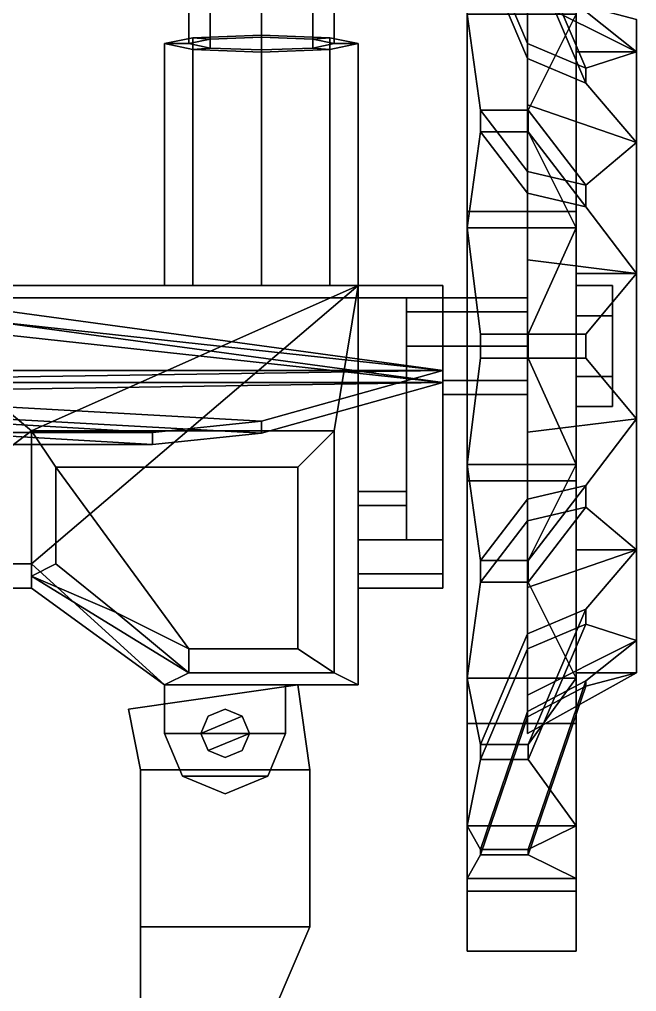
# Model space of a CAD drawing. Header units: millimetres. Extents: x -0.8 to 1, y -3.1 to 9.
# Drawn here: x 0.29 to 0.8, y -0.543 to 0.26 of the extents above; entities that cross this region are included whole.
import ezdxf

# ---------------------------------------------------------------- set-up
doc = ezdxf.new("R2010")
doc.units = ezdxf.units.MM
for name, color, linetype in [('trail2', 6, 'Continuous'), ('turret', 2, 'Continuous'), ('wheels', 2, 'Continuous')]:
    doc.layers.add(name, color=color, linetype=linetype)

msp = doc.modelspace()

# ---------------------------------------------------------------- linework, layer by layer
for points in [[(0.43, 0.30973, 0.4161), (0.44757, 0.31343, 0.37384), (0.44757, 0.2437, 0.36774), (0.43, 0.24, 0.41)], [(0.44757, 0.31343, 0.37384), (0.49, 0.31496, 0.35633), (0.49, 0.24523, 0.35023), (0.44757, 0.2437, 0.36774)], [(0.49, 0.31496, 0.35633), (0.53243, 0.31343, 0.37384), (0.53243, 0.2437, 0.36774), (0.49, 0.24523, 0.35023)], [(0.53243, 0.31343, 0.37384), (0.55, 0.30973, 0.4161), (0.55, 0.24, 0.41), (0.53243, 0.2437, 0.36774)], [(0.44757, 0.30604, 0.45837), (0.43, 0.30973, 0.4161), (0.43, 0.24, 0.41), (0.44757, 0.2363, 0.45226)], [(0.49, 0.3045, 0.47587), (0.44757, 0.30604, 0.45837), (0.44757, 0.2363, 0.45226), (0.49, 0.23477, 0.46977)], [(0.53243, 0.30604, 0.45837), (0.49, 0.3045, 0.47587), (0.49, 0.23477, 0.46977), (0.53243, 0.2363, 0.45226)], [(0.55, 0.30973, 0.4161), (0.53243, 0.30604, 0.45837), (0.53243, 0.2363, 0.45226), (0.55, 0.24, 0.41)], [(0.41, 0.24, 0.41), (0.43343, 0.24493, 0.35365), (0.43343, 0.04, 0.31343), (0.41, 0.04, 0.37)], [(0.43, 0.24, 0.41), (0.44757, 0.2437, 0.36774), (0.43343, 0.24493, 0.35365), (0.41, 0.24, 0.41)], [(0.43343, 0.24493, 0.35365), (0.49, 0.24697, 0.3303), (0.49, 0.04, 0.29), (0.43343, 0.04, 0.31343)], [(0.44757, 0.2437, 0.36774), (0.49, 0.24523, 0.35023), (0.49, 0.24697, 0.3303), (0.43343, 0.24493, 0.35365)], [(0.49, 0.24697, 0.3303), (0.54657, 0.24493, 0.35365), (0.54657, 0.04, 0.31343), (0.49, 0.04, 0.29)], [(0.49, 0.24523, 0.35023), (0.53243, 0.2437, 0.36774), (0.54657, 0.24493, 0.35365), (0.49, 0.24697, 0.3303)], [(0.53243, 0.2437, 0.36774), (0.55, 0.24, 0.41), (0.57, 0.24, 0.41), (0.54657, 0.24493, 0.35365)], [(0.54657, 0.24493, 0.35365), (0.57, 0.24, 0.41), (0.57, 0.04, 0.37), (0.54657, 0.04, 0.31343)], [(0.43343, 0.23507, 0.46635), (0.41, 0.24, 0.41), (0.41, 0.04, 0.37), (0.43343, 0.04, 0.42657)], [(0.44757, 0.2363, 0.45226), (0.43, 0.24, 0.41), (0.41, 0.24, 0.41), (0.43343, 0.23507, 0.46635)], [(0.49, 0.23477, 0.46977), (0.44757, 0.2363, 0.45226), (0.43343, 0.23507, 0.46635), (0.49, 0.23303, 0.4897)], [(0.49, 0.23303, 0.4897), (0.43343, 0.23507, 0.46635), (0.43343, 0.04, 0.42657), (0.49, 0.04, 0.45)], [(0.53243, 0.2363, 0.45226), (0.49, 0.23477, 0.46977), (0.49, 0.23303, 0.4897), (0.54657, 0.23507, 0.46635)], [(0.54657, 0.23507, 0.46635), (0.49, 0.23303, 0.4897), (0.49, 0.04, 0.45), (0.54657, 0.04, 0.42657)], [(0.55, 0.24, 0.41), (0.53243, 0.2363, 0.45226), (0.54657, 0.23507, 0.46635), (0.57, 0.24, 0.41)], [(0.57, 0.24, 0.41), (0.54657, 0.23507, 0.46635), (0.54657, 0.04, 0.42657), (0.57, 0.04, 0.37)], [(0.3, -0.19, 0.28), (-0.3, -0.19, 0.28), (-0.57, 0.04, 0.28), (0.57, 0.04, 0.28)], [(0.57, 0.04, 0.28), (-0.57, 0.04, 0.28), (-0.57, 0.04, 0.48), (0.57, 0.04, 0.48)], [(0.3, -0.08, 0.48), (0.57, 0.04, 0.48), (0.22124, 0.04, 0.48), (0.24, -0.03, 0.48)], [(0.64, 0.04, 0.55), (0.64, 0.04, 0.48), (0.28, 0.04, 0.48), (0.28, 0.04, 0.55)], [(0.28, 0.04, 0.55), (0.28, 0.03, 0.55), (0.64, 0.03, 0.55), (0.64, 0.04, 0.55)], [(0.57, -0.29, 0.28), (0.41, -0.29, 0.28), (0.3, -0.19, 0.28), (0.57, 0.04, 0.28)], [(0.57, 0.04, 0.48), (0.3, -0.08, 0.48), (0.55, -0.08, 0.48), (0.57, 0.04, 0.48)], [(0.55, -0.08, 0.48), (0.55, -0.28, 0.48), (0.57, -0.29, 0.48), (0.57, 0.04, 0.48)], [(0.57, 0.04, 0.48), (0.57, -0.29, 0.48), (0.57, -0.29, 0.28), (0.57, 0.04, 0.28)], [(0.64, 0.03, 0.55), (0.64, 0.03, 0.48), (0.64, 0.04, 0.48), (0.64, 0.04, 0.55)], [(0.28, 0.03, 0.55), (0.28, 0.03, 0.48), (0.64, 0.03, 0.48), (0.64, 0.03, 0.55)], [(0.61, 0.01828, 0.46172), (0.61, 0.03, 0.49), (0.71, 0.03, 0.49), (0.71, 0.01828, 0.46172)], [(0.61, 0.03, 0.49), (0.61, 0.01828, 0.51828), (0.71, 0.01828, 0.51828), (0.71, 0.03, 0.49)], [(0.61, 0.01828, 0.46172), (0.61, -0.01, 0.53), (0.61, 0.01828, 0.51828), (0.61, 0.03, 0.49)], [(0.61, -0.01, 0.45), (0.61, 0.01828, 0.46172), (0.71, 0.01828, 0.46172), (0.71, -0.01, 0.45)], [(0.61, 0.01828, 0.51828), (0.61, -0.01, 0.53), (0.71, -0.01, 0.53), (0.71, 0.01828, 0.51828)], [(0.61, -0.01, 0.45), (0.61, -0.14172, 0.45828), (0.61, -0.01, 0.53), (0.61, 0.01828, 0.46172)], [(0.61, -0.01, 0.53), (0.61, -0.17, 0.47), (0.64, -0.17, 0.47), (0.64, -0.01, 0.53)], [(0.61, -0.17, 0.39), (0.61, -0.01, 0.45), (0.64, -0.01, 0.45), (0.64, -0.17, 0.39)], [(0.61, -0.14172, 0.45828), (0.61, -0.14172, 0.45828), (0.61, -0.17, 0.47), (0.61, -0.01, 0.53)], [(0.61, -0.14172, 0.40172), (0.61, -0.14172, 0.40172), (0.61, -0.01, 0.45), (0.61, -0.17, 0.39)], [(0.61, -0.13, 0.43), (0.61, -0.13, 0.43), (0.61, -0.01, 0.45), (0.61, -0.14172, 0.40172)], [(0.61, -0.14172, 0.45828), (0.61, -0.14172, 0.45828), (0.61, -0.01, 0.45), (0.61, -0.13, 0.43)], [(0.64, -0.03828, 0.46172), (0.64, -0.01, 0.45), (0.71, -0.01, 0.45), (0.71, -0.03828, 0.46172)], [(0.64, -0.01, 0.53), (0.64, -0.03828, 0.51828), (0.71, -0.03828, 0.51828), (0.71, -0.01, 0.53)], [(0.64, -0.01, 0.53), (0.64, -0.17, 0.47), (0.64, -0.03828, 0.51828)], [(0.64, -0.17, 0.39), (0.64, -0.17, 0.39), (0.64, -0.01, 0.45), (0.64, -0.03828, 0.46172)], [(0.3, -0.08, 0.48), (0.3, -0.08, 0.48), (0.24, -0.03, 0.48), (0.20785, -0.15, 0.48)], [(0.64, -0.05, 0.49), (0.64, -0.03828, 0.46172), (0.71, -0.03828, 0.46172), (0.71, -0.05, 0.49)], [(0.64, -0.03828, 0.51828), (0.64, -0.05, 0.49), (0.71, -0.05, 0.49), (0.71, -0.03828, 0.51828)], [(0.64, -0.03828, 0.51828), (0.64, -0.17, 0.47), (0.64, -0.05, 0.49)], [(0.64, -0.17, 0.39), (0.64, -0.17, 0.39), (0.64, -0.03828, 0.46172), (0.64, -0.05, 0.49)], [(0.64, -0.19828, 0.45828), (0.64, -0.17, 0.39), (0.64, -0.05, 0.49), (0.64, -0.17, 0.47)], [(0.20785, -0.15, 0.48), (0.16785, -0.19, 0.48), (0.3, -0.19, 0.48), (0.3, -0.08, 0.48)], [(0.3, -0.08, 0.48), (0.32, -0.11, 0.5), (0.52, -0.11, 0.5), (0.55, -0.08, 0.48)], [(0.3, -0.08, 0.48), (0.3, -0.2, 0.48), (0.32, -0.19, 0.5), (0.32, -0.11, 0.5)], [(0.52, -0.11, 0.5), (0.52, -0.26, 0.5), (0.55, -0.28, 0.48), (0.55, -0.08, 0.48)], [(0.32, -0.11, 0.5), (0.43, -0.26, 0.5), (0.52, -0.26, 0.5), (0.52, -0.11, 0.5)], [(0.32, -0.19, 0.5), (0.37, -0.23, 0.5), (0.43, -0.26, 0.5), (0.32, -0.11, 0.5)], [(0.57, -0.14172, 0.40172), (0.57, -0.13, 0.43), (0.61, -0.13, 0.43), (0.61, -0.14172, 0.40172)], [(0.57, -0.13, 0.43), (0.57, -0.14172, 0.45828), (0.61, -0.14172, 0.45828), (0.61, -0.13, 0.43)], [(0.57, -0.17, 0.39), (0.57, -0.14172, 0.40172), (0.61, -0.14172, 0.40172), (0.61, -0.17, 0.39)], [(0.57, -0.14172, 0.45828), (0.57, -0.17, 0.47), (0.61, -0.17, 0.47), (0.61, -0.14172, 0.45828)], [(0.57, -0.19828, 0.40172), (0.57, -0.17, 0.39), (0.64, -0.17, 0.39), (0.64, -0.19828, 0.40172)], [(0.57, -0.17, 0.47), (0.57, -0.19828, 0.45828), (0.64, -0.19828, 0.45828), (0.64, -0.17, 0.47)], [(0.64, -0.21, 0.43), (0.64, -0.19828, 0.40172), (0.64, -0.17, 0.39), (0.64, -0.19828, 0.45828)], [(0.3, -0.21, 0.3), (0.15, -0.21, 0.3), (0.15, -0.19, 0.28), (0.3, -0.19, 0.28)], [(0.15, -0.19, 0.48), (0.15, -0.21, 0.46), (0.3, -0.21, 0.46), (0.3, -0.19, 0.48)], [(0.3, -0.21, 0.28), (0.3, -0.21, 0.3), (0.3, -0.19, 0.28), (0.3, -0.21, 0.28)], [(0.3, -0.21, 0.46), (0.3, -0.21, 0.48), (0.3, -0.19, 0.48), (0.3, -0.21, 0.46)], [(0.37, -0.23, 0.5), (0.32, -0.19, 0.5), (0.3, -0.2, 0.48)], [(0.43, -0.28, 0.48), (0.37, -0.23, 0.5), (0.3, -0.2, 0.48)], [(0.43, -0.28, 0.48), (0.3, -0.2, 0.48), (0.3, -0.21, 0.48), (0.41, -0.29, 0.48)], [(0.57, -0.21, 0.43), (0.57, -0.19828, 0.40172), (0.64, -0.19828, 0.40172), (0.64, -0.21, 0.43)], [(0.57, -0.19828, 0.45828), (0.57, -0.21, 0.43), (0.64, -0.21, 0.43), (0.64, -0.19828, 0.45828)], [(0.3, -0.21, 0.46), (0.15, -0.21, 0.46), (0.15, -0.21, 0.3), (0.3, -0.21, 0.3)], [(0.41, -0.29, 0.48), (0.3, -0.21, 0.48), (0.3, -0.21, 0.28), (0.41, -0.29, 0.28)], [(0.43, -0.26, 0.5), (0.37, -0.23, 0.5), (0.43, -0.28, 0.48)], [(0.52, -0.26, 0.5), (0.43, -0.26, 0.5), (0.43, -0.28, 0.48), (0.55, -0.28, 0.48)], [(0.55, -0.28, 0.48), (0.43, -0.28, 0.48), (0.41, -0.29, 0.48), (0.57, -0.29, 0.48)], [(0.41, -0.33, 0.43), (0.41, -0.29, 0.43), (0.41, -0.29, 0.34), (0.41, -0.33, 0.34)], [(0.57, -0.29, 0.48), (0.41, -0.29, 0.48), (0.41, -0.29, 0.43), (0.51, -0.29, 0.43)], [(0.51, -0.29, 0.34), (0.41, -0.29, 0.34), (0.41, -0.29, 0.28), (0.57, -0.29, 0.28)], [(0.41, -0.29, 0.43), (0.41, -0.33, 0.43), (0.51, -0.33, 0.43), (0.51, -0.29, 0.43)], [(0.57, -0.29, 0.48), (0.51, -0.29, 0.43), (0.51, -0.29, 0.34), (0.57, -0.29, 0.28)], [(0.51, -0.29, 0.43), (0.51, -0.33, 0.43), (0.51, -0.33, 0.34), (0.51, -0.29, 0.34)], [(0.41, -0.33, 0.34), (0.42464, -0.36536, 0.34), (0.42464, -0.36536, 0.43), (0.41, -0.33, 0.43)], [(0.41, -0.33, 0.43), (0.42464, -0.36536, 0.43), (0.49536, -0.36536, 0.43), (0.51, -0.33, 0.43)], [(0.49536, -0.36536, 0.34), (0.51, -0.33, 0.34), (0.51, -0.33, 0.43), (0.49536, -0.36536, 0.43)], [(0.42464, -0.36536, 0.34), (0.46, -0.38, 0.34), (0.46, -0.38, 0.43), (0.42464, -0.36536, 0.43)], [(0.42464, -0.36536, 0.43), (0.46, -0.38, 0.43), (0.46, -0.38, 0.43), (0.49536, -0.36536, 0.43)], [(0.46, -0.38, 0.34), (0.49536, -0.36536, 0.34), (0.49536, -0.36536, 0.43), (0.46, -0.38, 0.43)]]:
    msp.add_3dface(points)
at = {"layer": 'trail2'}
for points in [[(0.52, -0.29, 0.34), (0.38, -0.31, 0.34), (0.38, -0.31, 0.29), (0.52, -0.29, 0.29)], [(0.38, -0.31, 0.29), (0.39, -0.36, 0.29), (0.53, -0.36, 0.29), (0.52, -0.29, 0.29)], [(0.53, -0.36, 0.34), (0.39, -0.36, 0.34), (0.38, -0.31, 0.34), (0.52, -0.29, 0.34)], [(0.38, -0.31, 0.43), (0.39, -0.36, 0.43), (0.53, -0.36, 0.43), (0.52, -0.29, 0.43)], [(0.52, -0.29, 0.47), (0.38, -0.31, 0.47), (0.38, -0.31, 0.43), (0.52, -0.29, 0.43)], [(0.53, -0.36, 0.47), (0.39, -0.36, 0.47), (0.38, -0.31, 0.47), (0.52, -0.29, 0.47)], [(0.52, -0.29, 0.29), (0.53, -0.36, 0.29), (0.53, -0.36, 0.34), (0.52, -0.29, 0.34)], [(0.52, -0.29, 0.43), (0.53, -0.36, 0.43), (0.53, -0.36, 0.47), (0.52, -0.29, 0.47)], [(0.38, -0.31, 0.34), (0.39, -0.36, 0.34), (0.39, -0.36, 0.29), (0.38, -0.31, 0.29)], [(0.38, -0.31, 0.47), (0.39, -0.36, 0.47), (0.39, -0.36, 0.43), (0.38, -0.31, 0.43)], [(0.44586, -0.31586, 0.49), (0.46, -0.31, 0.49), (0.47414, -0.31586, 0.49), (0.44, -0.33, 0.49)], [(0.44586, -0.31586, 0.47), (0.46, -0.31, 0.47), (0.46, -0.31, 0.49), (0.44586, -0.31586, 0.49)], [(0.46, -0.31, 0.47), (0.47414, -0.31586, 0.47), (0.47414, -0.31586, 0.49), (0.46, -0.31, 0.49)], [(0.44, -0.33, 0.49), (0.47414, -0.31586, 0.49), (0.48, -0.33, 0.49), (0.44586, -0.34414, 0.49)], [(0.44, -0.33, 0.47), (0.44586, -0.31586, 0.47), (0.44586, -0.31586, 0.49), (0.44, -0.33, 0.49)], [(0.47414, -0.31586, 0.47), (0.48, -0.33, 0.47), (0.48, -0.33, 0.49), (0.47414, -0.31586, 0.49)], [(0.44586, -0.34414, 0.47), (0.44, -0.33, 0.47), (0.44, -0.33, 0.49), (0.44586, -0.34414, 0.49)], [(0.44586, -0.34414, 0.49), (0.48, -0.33, 0.49), (0.47414, -0.34414, 0.49), (0.46, -0.35, 0.49)], [(0.48, -0.33, 0.47), (0.47414, -0.34414, 0.47), (0.47414, -0.34414, 0.49), (0.48, -0.33, 0.49)], [(0.46, -0.35, 0.47), (0.44586, -0.34414, 0.47), (0.44586, -0.34414, 0.49), (0.46, -0.35, 0.49)], [(0.47414, -0.34414, 0.47), (0.46, -0.35, 0.47), (0.46, -0.35, 0.49), (0.47414, -0.34414, 0.49)], [(0.39, -0.36, 0.34), (0.39, -0.49, 0.34), (0.39, -0.49, 0.29), (0.39, -0.36, 0.29)], [(0.39, -0.36, 0.29), (0.39, -0.49, 0.29), (0.53, -0.49, 0.29), (0.53, -0.36, 0.29)], [(0.53, -0.49, 0.34), (0.39, -0.49, 0.34), (0.39, -0.36, 0.34), (0.53, -0.36, 0.34)], [(0.39, -0.36, 0.43), (0.39, -0.49, 0.43), (0.53, -0.49, 0.43), (0.53, -0.36, 0.43)], [(0.39, -0.36, 0.47), (0.39, -0.49, 0.47), (0.39, -0.49, 0.43), (0.39, -0.36, 0.43)], [(0.53, -0.49, 0.47), (0.39, -0.49, 0.47), (0.39, -0.36, 0.47), (0.53, -0.36, 0.47)], [(0.53, -0.36, 0.29), (0.53, -0.49, 0.29), (0.53, -0.49, 0.34), (0.53, -0.36, 0.34)], [(0.53, -0.36, 0.43), (0.53, -0.49, 0.43), (0.53, -0.49, 0.47), (0.53, -0.36, 0.47)], [(0.39, -0.49, 0.47), (0.39, -0.56, 0.45), (0.39, -0.56, 0.29), (0.39, -0.49, 0.29)], [(0.39, -0.49, 0.29), (0.39, -0.56, 0.29), (0.5, -0.56, 0.29), (0.53, -0.49, 0.29)], [(0.39, -0.49, 0.43), (0.39, -0.49, 0.34), (0.53, -0.49, 0.34), (0.53, -0.49, 0.43)], [(0.5, -0.56, 0.45), (0.39, -0.56, 0.45), (0.39, -0.49, 0.47), (0.53, -0.49, 0.47)], [(0.53, -0.49, 0.29), (0.5, -0.56, 0.29), (0.5, -0.56, 0.45), (0.53, -0.49, 0.47)]]:
    msp.add_3dface(points, dxfattribs=at)
at = {"layer": 'turret'}
for points in [[(0.05, 0.04, 0.58), (0.64, 0.04, 0.56), (-0.64, 0.04, 0.56), (-0.04, 0.04, 0.58)], [(0.11, 0.04, 0.64), (0.64, 0.04, 0.56), (0.64, 0.04, 0.56), (0.05, 0.04, 0.58)], [(0.13, 0.04, 0.71), (0.64, 0.04, 0.56), (0.64, 0.04, 0.56), (0.11, 0.04, 0.64)], [(0.12, 0.04, 0.76), (0.64, 0.04, 0.56), (0.64, 0.04, 0.56), (0.13, 0.04, 0.71)], [(0.64, 0.04, 0.95), (0.64, 0.04, 0.56), (0.64, 0.04, 0.56), (0.12, 0.04, 0.76)], [(0.64, 0.04, 0.95), (0.12, 0.04, 0.76), (0.12, 0.04, 0.76), (0.21, 0.04, 0.82)], [(0.64, 0.04, 0.95), (0.21, 0.04, 0.82), (0.21, 0.04, 0.82), (0.24536, 0.04, 0.83464)], [(0.64, -0.03, 1.1), (0.64, 0.04, 0.95), (0.26, 0.04, 0.95), (0.24536, 0.0235, 0.98536)], [(0.64, 0.04, 0.95), (0.24536, 0.04, 0.83464), (0.24536, 0.04, 0.83464), (0.26, 0.04, 0.87)], [(0.64, 0.04, 0.95), (0.26, 0.04, 0.87), (0.26, 0.04, 0.87), (0.26, 0.04, 0.95)], [(0.64, 0.03, 0.95), (0.64, 0.03, 0.56), (0.64, 0.04, 0.56), (0.64, 0.04, 0.95)], [(0.64, -0.04, 1.1), (0.64, 0.03, 0.95), (0.64, 0.04, 0.95), (0.64, -0.03, 1.1)], [(-0.04, 0.03, 0.58), (-0.64, 0.03, 0.56), (0.64, 0.03, 0.56), (0.05, 0.03, 0.58)], [(0.05, 0.03, 0.58), (0.64, 0.03, 0.56), (0.64, 0.03, 0.56), (0.11, 0.03, 0.64)], [(0.11, 0.03, 0.64), (0.64, 0.03, 0.56), (0.64, 0.03, 0.56), (0.13, 0.03, 0.71)], [(0.13, 0.03, 0.71), (0.64, 0.03, 0.56), (0.64, 0.03, 0.56), (0.12, 0.03, 0.76)], [(0.12, 0.03, 0.76), (0.64, 0.03, 0.56), (0.64, 0.03, 0.56), (0.64, 0.03, 0.95)], [(0.21, 0.03, 0.82), (0.12, 0.03, 0.76), (0.12, 0.03, 0.76), (0.64, 0.03, 0.95)], [(0.24536, 0.03, 0.83464), (0.21, 0.03, 0.82), (0.21, 0.03, 0.82), (0.64, 0.03, 0.95)], [(0.24536, 0.0135, 0.98536), (0.26, 0.03, 0.95), (0.64, 0.03, 0.95), (0.64, -0.04, 1.1)], [(0.26, 0.03, 0.87), (0.24536, 0.03, 0.83464), (0.24536, 0.03, 0.83464), (0.64, 0.03, 0.95)], [(0.26, 0.03, 0.95), (0.26, 0.03, 0.87), (0.26, 0.03, 0.87), (0.64, 0.03, 0.95)], [(0.64, -0.03, 1.1), (0.21, 0.01667, 1), (-0.64, -0.03, 1.1)], [(0.64, -0.03, 1.1), (0.24536, 0.0235, 0.98536), (0.21, 0.01667, 1)], [(0.21, 0.00667, 1), (0.21, 0.00667, 1), (0.24536, 0.0135, 0.98536), (0.64, -0.04, 1.1)], [(-0.64, -0.04, 1.1), (-0.64, -0.04, 1.1), (0.21, 0.00667, 1), (0.64, -0.04, 1.1)], [(0.03, -0.03933, 1.12), (0.64, -0.03, 1.1), (-0.64, -0.03, 1.1), (-0.03, -0.03933, 1.12)], [(0.49, -0.072, 1.19), (0.64, -0.03, 1.1), (0.03, -0.03933, 1.12), (0.07, -0.04867, 1.14)], [(0.49, -0.072, 1.19), (0.49, -0.082, 1.19), (0.64, -0.04, 1.1), (0.64, -0.03, 1.1)], [(-0.03, -0.04933, 1.12), (-0.64, -0.04, 1.1), (0.64, -0.04, 1.1), (0.03, -0.04933, 1.12)], [(0.07, -0.05867, 1.14), (0.03, -0.04933, 1.12), (0.64, -0.04, 1.1), (0.49, -0.082, 1.19)], [(0.4, -0.08133, 1.21), (0.49, -0.072, 1.19), (0.07, -0.04867, 1.14), (0.16, -0.06733, 1.18)], [(0.16, -0.07733, 1.18), (0.07, -0.05867, 1.14), (0.49, -0.082, 1.19), (0.4, -0.09133, 1.21)], [(0.27, -0.08133, 1.21), (0.4, -0.08133, 1.21), (0.16, -0.06733, 1.18), (0.27, -0.08133, 1.21)], [(0.4, -0.08133, 1.21), (0.4, -0.09133, 1.21), (0.49, -0.082, 1.19), (0.49, -0.072, 1.19)], [(0.27, -0.09133, 1.21), (0.16, -0.07733, 1.18), (0.4, -0.09133, 1.21), (0.27, -0.09133, 1.21)], [(0.27, -0.08133, 1.21), (0.27, -0.09133, 1.21), (0.4, -0.09133, 1.21), (0.4, -0.08133, 1.21)]]:
    msp.add_3dface(points, dxfattribs=at)
at = {"layer": 'wheels'}
for points in [[(0.671, 0.31915, 0.76528), (0.671, 0.33162, 0.74964), (0.71, 0.24015, 0.6767), (0.71, 0.22768, 0.69233)], [(0.75801, 0.21982, 0.66048), (0.71, 0.24015, 0.6767), (0.671, 0.33162, 0.74964), (0.71034, 0.33162, 0.74964)], [(0.671, 0.33162, 0.23036), (0.671, 0.31915, 0.21472), (0.71, 0.22768, 0.28767), (0.71, 0.24015, 0.3033)], [(0.71, 0.24015, 0.3033), (0.75801, 0.21982, 0.31952), (0.71034, 0.33162, 0.23036), (0.671, 0.33162, 0.23036)], [(0.75801, 0.20735, 0.67612), (0.75801, 0.21982, 0.66048), (0.71034, 0.33162, 0.74964), (0.71034, 0.31915, 0.76528)], [(0.75801, 0.21982, 0.31952), (0.75801, 0.20735, 0.30388), (0.71034, 0.31915, 0.21472), (0.71034, 0.33162, 0.23036)], [(0.71, 0.22768, 0.69233), (0.75801, 0.20735, 0.67612), (0.71034, 0.31915, 0.76528), (0.671, 0.31915, 0.76528)], [(0.75801, 0.20735, 0.30388), (0.71, 0.22768, 0.28767), (0.671, 0.31915, 0.21472), (0.71034, 0.31915, 0.21472)], [(0.71, 0.27831, 0.35116), (0.71, 0.18952, 0.74019), (0.71, 0.27831, 0.62884), (0.71, 0.31, 0.49)], [(0.66, 0.26434, 0.83401), (0.66, 0.08791, 0.91897), (0.66, 0.10126, 0.97746), (0.66, 0.30174, 0.88092)], [(0.66, 0.30174, 0.88092), (0.66, 0.10126, 0.97746), (0.75, 0.10126, 0.97746), (0.75, 0.30174, 0.88092)], [(0.66, 0.08791, 0.06103), (0.66, 0.26434, 0.14599), (0.66, 0.30174, 0.09908), (0.66, 0.10126, 0.00254)], [(0.66, 0.10126, 0.00254), (0.66, 0.30174, 0.09908), (0.75, 0.30174, 0.09908), (0.75, 0.10126, 0.00254)], [(0.75, 0.30174, 0.88092), (0.75, 0.10126, 0.97746), (0.75, 0.08791, 0.91897), (0.75, 0.26434, 0.83401)], [(0.75, 0.10126, 0.00254), (0.75, 0.30174, 0.09908), (0.75, 0.26434, 0.14599), (0.75, 0.08791, 0.06103)], [(0.8, 0.23326, 0.60715), (0.75801, 0.26658, 0.56338), (0.71, 0.29193, 0.56917), (0.71, 0.27831, 0.62884)], [(0.75801, 0.26658, 0.41662), (0.8, 0.23326, 0.37285), (0.71, 0.27831, 0.35116), (0.71, 0.29193, 0.41083)], [(0.71, 0.18952, 0.23981), (0.71, 0.06121, 0.80198), (0.71, 0.18952, 0.74019), (0.71, 0.27831, 0.35116)], [(0.75801, 0.21982, 0.66048), (0.8, 0.23326, 0.60715), (0.71, 0.27831, 0.62884), (0.71, 0.24015, 0.6767)], [(0.8, 0.23326, 0.37285), (0.75801, 0.21982, 0.31952), (0.71, 0.24015, 0.3033), (0.71, 0.27831, 0.35116)], [(0.8, 0.26, 0.49), (0.8, 0.23326, 0.37285), (0.75801, 0.26658, 0.41662), (0.75801, 0.27103, 0.43611)], [(0.8, 0.23326, 0.60715), (0.8, 0.26, 0.49), (0.75801, 0.27103, 0.54389), (0.75801, 0.26658, 0.56338)], [(0.671, 0.16711, 0.88083), (0.66, 0.08791, 0.91897), (0.66, 0.26434, 0.83401), (0.671, 0.18513, 0.87215)], [(0.671, 0.18513, 0.87215), (0.66, 0.26434, 0.83401), (0.75, 0.26434, 0.83401), (0.71034, 0.18513, 0.87215)], [(0.671, 0.18513, 0.10785), (0.66, 0.26434, 0.14599), (0.66, 0.08791, 0.06103), (0.671, 0.16711, 0.09917)], [(0.66, 0.26434, 0.14599), (0.671, 0.18513, 0.10785), (0.71034, 0.18513, 0.10785), (0.75, 0.26434, 0.14599)], [(0.71034, 0.16711, 0.88083), (0.71034, 0.18513, 0.87215), (0.75, 0.26434, 0.83401), (0.75, 0.08791, 0.91897)], [(0.71034, 0.18513, 0.10785), (0.71034, 0.16711, 0.09917), (0.75, 0.08791, 0.06103), (0.75, 0.26434, 0.14599)], [(0.8, 0.23326, 0.60715), (0.8, 0.23326, 0.37285), (0.8, 0.26, 0.49)], [(0.75, 0.23326, 0.60715), (0.75, 0.23326, 0.37285), (0.8, 0.23326, 0.37285), (0.8, 0.23326, 0.60715)], [(0.75, 0.23326, 0.37285), (0.75, 0.23326, 0.60715), (0.75, 0.04, 0.49), (0.75, 0.015, 0.4467)], [(0.75, 0.05008, 0.75323), (0.75, 0.23326, 0.60715), (0.8, 0.23326, 0.60715), (0.8, 0.05008, 0.75323)], [(0.75, 0.23326, 0.60715), (0.75, 0.05008, 0.75323), (0.75, 0.015, 0.5333), (0.75, 0.04, 0.49)], [(0.75, 0.23326, 0.37285), (0.75, 0.05008, 0.22677), (0.8, 0.05008, 0.22677), (0.8, 0.23326, 0.37285)], [(0.75, 0.05008, 0.22677), (0.75, 0.23326, 0.37285), (0.75, 0.015, 0.4467), (0.75, -0.035, 0.4467)], [(0.8, 0.15834, 0.70109), (0.8, 0.23326, 0.60715), (0.75801, 0.21982, 0.66048), (0.75801, 0.20735, 0.67612)], [(0.8, 0.23326, 0.37285), (0.8, 0.15834, 0.27891), (0.75801, 0.20735, 0.30388), (0.75801, 0.21982, 0.31952)], [(0.8, 0.05008, 0.75323), (0.8, 0.23326, 0.60715), (0.8, 0.15834, 0.70109)], [(0.8, 0.23326, 0.37285), (0.8, 0.05008, 0.22677), (0.8, 0.15834, 0.27891)], [(0.8, 0.15834, 0.70109), (0.75801, 0.20735, 0.67612), (0.71, 0.22768, 0.69233), (0.71, 0.18952, 0.74019)], [(0.75801, 0.20735, 0.30388), (0.8, 0.15834, 0.27891), (0.71, 0.18952, 0.23981), (0.71, 0.22768, 0.28767)], [(0.671, 0.16711, 0.88083), (0.671, 0.18513, 0.87215), (0.71, 0.13437, 0.76674), (0.71, 0.11635, 0.77542)], [(0.75801, 0.12309, 0.74332), (0.71, 0.13437, 0.76674), (0.671, 0.18513, 0.87215), (0.71034, 0.18513, 0.87215)], [(0.671, 0.18513, 0.10785), (0.671, 0.16711, 0.09917), (0.71, 0.11635, 0.20458), (0.71, 0.13437, 0.21326)], [(0.71, 0.13437, 0.21326), (0.75801, 0.12309, 0.23668), (0.71034, 0.18513, 0.10785), (0.671, 0.18513, 0.10785)], [(0.71, 0.06121, 0.17802), (0.71, -0.08121, 0.80198), (0.71, 0.06121, 0.80198), (0.71, 0.18952, 0.23981)], [(0.75801, 0.12309, 0.74332), (0.8, 0.15834, 0.70109), (0.71, 0.18952, 0.74019), (0.71, 0.13437, 0.76674)], [(0.8, 0.15834, 0.27891), (0.75801, 0.12309, 0.23668), (0.71, 0.13437, 0.21326), (0.71, 0.18952, 0.23981)], [(0.75801, 0.10507, 0.75199), (0.75801, 0.12309, 0.74332), (0.71034, 0.18513, 0.87215), (0.71034, 0.16711, 0.88083)], [(0.75801, 0.12309, 0.23668), (0.75801, 0.10507, 0.22801), (0.71034, 0.16711, 0.09917), (0.71034, 0.18513, 0.10785)], [(0.66, 0.08791, 0.91897), (0.671, 0.16711, 0.88083), (0.71034, 0.16711, 0.88083), (0.75, 0.08791, 0.91897)], [(0.671, 0.16711, 0.09917), (0.66, 0.08791, 0.06103), (0.75, 0.08791, 0.06103), (0.71034, 0.16711, 0.09917)], [(0.71, 0.11635, 0.77542), (0.75801, 0.10507, 0.75199), (0.71034, 0.16711, 0.88083), (0.671, 0.16711, 0.88083)], [(0.75801, 0.10507, 0.22801), (0.71, 0.11635, 0.20458), (0.671, 0.16711, 0.09917), (0.71034, 0.16711, 0.09917)], [(0.8, 0.05008, 0.75323), (0.8, 0.15834, 0.70109), (0.75801, 0.12309, 0.74332), (0.75801, 0.10507, 0.75199)], [(0.8, 0.15834, 0.27891), (0.8, 0.05008, 0.22677), (0.75801, 0.10507, 0.22801), (0.75801, 0.12309, 0.23668)], [(0.8, 0.05008, 0.75323), (0.75801, 0.10507, 0.75199), (0.71, 0.11635, 0.77542), (0.71, 0.06121, 0.80198)], [(0.75801, 0.10507, 0.22801), (0.8, 0.05008, 0.22677), (0.71, 0.06121, 0.17802), (0.71, 0.11635, 0.20458)], [(0.66, 0.08791, 0.91897), (0.66, -0.10791, 0.91897), (0.66, -0.12126, 0.97746), (0.66, 0.10126, 0.97746)], [(0.66, 0.10126, 0.97746), (0.66, -0.12126, 0.97746), (0.75, -0.12126, 0.97746), (0.75, 0.10126, 0.97746)], [(0.66, -0.12126, 0.00254), (0.66, 0.10126, 0.00254), (0.75, 0.10126, 0.00254), (0.75, -0.12126, 0.00254)], [(0.66, -0.10791, 0.06103), (0.66, 0.08791, 0.06103), (0.66, 0.10126, 0.00254), (0.66, -0.12126, 0.00254)], [(0.75, 0.10126, 0.97746), (0.75, -0.12126, 0.97746), (0.75, -0.10791, 0.91897), (0.75, 0.08791, 0.91897)], [(0.75, -0.12126, 0.00254), (0.75, 0.10126, 0.00254), (0.75, 0.08791, 0.06103), (0.75, -0.10791, 0.06103)], [(0.671, -0.02, 0.91897), (0.66, -0.10791, 0.91897), (0.66, 0.08791, 0.91897), (0.671, 0, 0.91897)], [(0.671, 0, 0.91897), (0.66, 0.08791, 0.91897), (0.75, 0.08791, 0.91897), (0.71034, 0, 0.91897)], [(0.671, 0, 0.06103), (0.66, 0.08791, 0.06103), (0.66, -0.10791, 0.06103), (0.671, -0.02, 0.06103)], [(0.66, 0.08791, 0.06103), (0.671, 0, 0.06103), (0.71034, 0, 0.06103), (0.75, 0.08791, 0.06103)], [(0.71034, -0.02, 0.91897), (0.71034, 0, 0.91897), (0.75, 0.08791, 0.91897), (0.75, -0.10791, 0.91897)], [(0.71034, 0, 0.06103), (0.71034, -0.02, 0.06103), (0.75, -0.10791, 0.06103), (0.75, 0.08791, 0.06103)], [(0.71, -0.08121, 0.17802), (0.71, -0.20952, 0.74019), (0.71, -0.08121, 0.80198), (0.71, 0.06121, 0.17802)], [(0.75801, 0, 0.77597), (0.8, 0.05008, 0.75323), (0.71, 0.06121, 0.80198), (0.71, 0, 0.80198)], [(0.8, 0.05008, 0.22677), (0.75801, 0, 0.20403), (0.71, 0, 0.17802), (0.71, 0.06121, 0.17802)], [(0.75, 0.05008, 0.75323), (0.75, -0.17834, 0.70109), (0.75, -0.035, 0.5333), (0.75, 0.015, 0.5333)], [(0.75, -0.17834, 0.70109), (0.75, 0.05008, 0.75323), (0.8, 0.05008, 0.75323), (0.8, -0.17834, 0.70109)], [(0.75, 0.05008, 0.22677), (0.75, -0.17834, 0.27891), (0.8, -0.17834, 0.27891), (0.8, 0.05008, 0.22677)], [(0.75, -0.17834, 0.27891), (0.75, 0.05008, 0.22677), (0.75, -0.035, 0.4467)], [(0.8, -0.07008, 0.75323), (0.8, 0.05008, 0.75323), (0.75801, 0, 0.77597), (0.75801, -0.02, 0.77597)], [(0.8, 0.05008, 0.22677), (0.8, -0.07008, 0.22677), (0.75801, -0.02, 0.20403), (0.75801, 0, 0.20403)], [(0.8, -0.17834, 0.70109), (0.8, 0.05008, 0.75323), (0.8, -0.07008, 0.75323)], [(0.8, 0.05008, 0.22677), (0.8, -0.17834, 0.27891), (0.8, -0.07008, 0.22677)], [(0.75, 0.015, 0.4467), (0.75, 0.04, 0.49), (0.78, 0.04, 0.49), (0.78, 0.015, 0.4467)], [(0.75, 0.04, 0.49), (0.75, 0.015, 0.5333), (0.78, 0.015, 0.5333), (0.78, 0.04, 0.49)], [(0.78, -0.035, 0.4467), (0.78, 0.015, 0.4467), (0.78, 0.04, 0.49), (0.78, -0.06, 0.49)], [(0.78, -0.06, 0.49), (0.78, 0.04, 0.49), (0.78, 0.015, 0.5333), (0.78, -0.035, 0.5333)], [(0.75, 0.015, 0.5333), (0.75, -0.035, 0.5333), (0.78, -0.035, 0.5333), (0.78, 0.015, 0.5333)], [(0.75, -0.035, 0.4467), (0.75, 0.015, 0.4467), (0.78, 0.015, 0.4467), (0.78, -0.035, 0.4467)], [(0.671, -0.02, 0.91897), (0.671, 0, 0.91897), (0.71, 0, 0.80198), (0.71, -0.02, 0.80198)], [(0.75801, 0, 0.77597), (0.71, 0, 0.80198), (0.671, 0, 0.91897), (0.71034, 0, 0.91897)], [(0.71, 0, 0.17802), (0.75801, 0, 0.20403), (0.71034, 0, 0.06103), (0.671, 0, 0.06103)], [(0.671, 0, 0.06103), (0.671, -0.02, 0.06103), (0.71, -0.02, 0.17802), (0.71, 0, 0.17802)], [(0.75801, -0.02, 0.77597), (0.75801, 0, 0.77597), (0.71034, 0, 0.91897), (0.71034, -0.02, 0.91897)], [(0.75801, 0, 0.20403), (0.75801, -0.02, 0.20403), (0.71034, -0.02, 0.06103), (0.71034, 0, 0.06103)], [(0.66, -0.10791, 0.91897), (0.671, -0.02, 0.91897), (0.71034, -0.02, 0.91897), (0.75, -0.10791, 0.91897)], [(0.671, -0.02, 0.06103), (0.66, -0.10791, 0.06103), (0.75, -0.10791, 0.06103), (0.71034, -0.02, 0.06103)], [(0.71, -0.02, 0.80198), (0.75801, -0.02, 0.77597), (0.71034, -0.02, 0.91897), (0.671, -0.02, 0.91897)], [(0.75801, -0.02, 0.20403), (0.71, -0.02, 0.17802), (0.671, -0.02, 0.06103), (0.71034, -0.02, 0.06103)], [(0.8, -0.07008, 0.75323), (0.75801, -0.02, 0.77597), (0.71, -0.02, 0.80198), (0.71, -0.08121, 0.80198)], [(0.75801, -0.02, 0.20403), (0.8, -0.07008, 0.22677), (0.71, -0.08121, 0.17802), (0.71, -0.02, 0.17802)], [(0.75, -0.06, 0.49), (0.75, -0.035, 0.4467), (0.78, -0.035, 0.4467), (0.78, -0.06, 0.49)], [(0.75, -0.28, 0.49), (0.75, -0.17834, 0.27891), (0.75, -0.035, 0.4467), (0.75, -0.06, 0.49)], [(0.75, -0.17834, 0.70109), (0.75, -0.28, 0.49), (0.75, -0.06, 0.49), (0.75, -0.035, 0.5333)], [(0.75, -0.035, 0.5333), (0.75, -0.06, 0.49), (0.78, -0.06, 0.49), (0.78, -0.035, 0.5333)], [(0.75801, -0.12507, 0.75199), (0.8, -0.07008, 0.75323), (0.71, -0.08121, 0.80198), (0.71, -0.13635, 0.77542)], [(0.8, -0.07008, 0.22677), (0.75801, -0.12507, 0.22801), (0.71, -0.13635, 0.20458), (0.71, -0.08121, 0.17802)], [(0.8, -0.17834, 0.70109), (0.8, -0.07008, 0.75323), (0.75801, -0.12507, 0.75199), (0.75801, -0.14309, 0.74332)], [(0.8, -0.07008, 0.22677), (0.8, -0.17834, 0.27891), (0.75801, -0.14309, 0.23668), (0.75801, -0.12507, 0.22801)], [(0.71, -0.20952, 0.23981), (0.71, -0.29831, 0.62884), (0.71, -0.20952, 0.74019), (0.71, -0.08121, 0.17802)], [(0.66, -0.10791, 0.91897), (0.66, -0.28434, 0.83401), (0.66, -0.32174, 0.88092), (0.66, -0.12126, 0.97746)], [(0.671, -0.20513, 0.87215), (0.66, -0.28434, 0.83401), (0.66, -0.10791, 0.91897), (0.671, -0.18711, 0.88083)], [(0.671, -0.18711, 0.88083), (0.66, -0.10791, 0.91897), (0.75, -0.10791, 0.91897), (0.71034, -0.18711, 0.88083)], [(0.66, -0.28434, 0.14599), (0.66, -0.10791, 0.06103), (0.66, -0.12126, 0.00254), (0.66, -0.32174, 0.09908)], [(0.66, -0.10791, 0.06103), (0.671, -0.18711, 0.09917), (0.71034, -0.18711, 0.09917), (0.75, -0.10791, 0.06103)], [(0.671, -0.18711, 0.09917), (0.66, -0.10791, 0.06103), (0.66, -0.28434, 0.14599), (0.671, -0.20513, 0.10785)], [(0.71034, -0.20513, 0.87215), (0.71034, -0.18711, 0.88083), (0.75, -0.10791, 0.91897), (0.75, -0.28434, 0.83401)], [(0.71034, -0.18711, 0.09917), (0.71034, -0.20513, 0.10785), (0.75, -0.28434, 0.14599), (0.75, -0.10791, 0.06103)], [(0.75, -0.12126, 0.97746), (0.75, -0.32174, 0.88092), (0.75, -0.28434, 0.83401), (0.75, -0.10791, 0.91897)], [(0.75, -0.32174, 0.09908), (0.75, -0.12126, 0.00254), (0.75, -0.10791, 0.06103), (0.75, -0.28434, 0.14599)], [(0.66, -0.12126, 0.97746), (0.66, -0.32174, 0.88092), (0.75, -0.32174, 0.88092), (0.75, -0.12126, 0.97746)], [(0.66, -0.32174, 0.09908), (0.66, -0.12126, 0.00254), (0.75, -0.12126, 0.00254), (0.75, -0.32174, 0.09908)], [(0.75801, -0.12507, 0.75199), (0.71, -0.13635, 0.77542), (0.671, -0.18711, 0.88083), (0.71034, -0.18711, 0.88083)], [(0.71, -0.13635, 0.20458), (0.75801, -0.12507, 0.22801), (0.71034, -0.18711, 0.09917), (0.671, -0.18711, 0.09917)], [(0.75801, -0.14309, 0.74332), (0.75801, -0.12507, 0.75199), (0.71034, -0.18711, 0.88083), (0.71034, -0.20513, 0.87215)], [(0.75801, -0.12507, 0.22801), (0.75801, -0.14309, 0.23668), (0.71034, -0.20513, 0.10785), (0.71034, -0.18711, 0.09917)], [(0.671, -0.20513, 0.87215), (0.671, -0.18711, 0.88083), (0.71, -0.13635, 0.77542), (0.71, -0.15437, 0.76674)], [(0.671, -0.18711, 0.09917), (0.671, -0.20513, 0.10785), (0.71, -0.15437, 0.21326), (0.71, -0.13635, 0.20458)], [(0.71, -0.15437, 0.76674), (0.75801, -0.14309, 0.74332), (0.71034, -0.20513, 0.87215), (0.671, -0.20513, 0.87215)], [(0.75801, -0.14309, 0.23668), (0.71, -0.15437, 0.21326), (0.671, -0.20513, 0.10785), (0.71034, -0.20513, 0.10785)], [(0.8, -0.17834, 0.70109), (0.75801, -0.14309, 0.74332), (0.71, -0.15437, 0.76674), (0.71, -0.20952, 0.74019)], [(0.75801, -0.14309, 0.23668), (0.8, -0.17834, 0.27891), (0.71, -0.20952, 0.23981), (0.71, -0.15437, 0.21326)], [(0.75801, -0.22735, 0.67612), (0.8, -0.17834, 0.70109), (0.71, -0.20952, 0.74019), (0.71, -0.24768, 0.69233)], [(0.8, -0.17834, 0.27891), (0.75801, -0.22735, 0.30388), (0.71, -0.24768, 0.28767), (0.71, -0.20952, 0.23981)], [(0.75, -0.17834, 0.27891), (0.75, -0.28, 0.49), (0.8, -0.28, 0.49), (0.8, -0.17834, 0.27891)], [(0.75, -0.28, 0.49), (0.75, -0.17834, 0.70109), (0.8, -0.17834, 0.70109), (0.8, -0.28, 0.49)], [(0.8, -0.25326, 0.60715), (0.8, -0.17834, 0.70109), (0.75801, -0.22735, 0.67612), (0.75801, -0.23982, 0.66048)], [(0.8, -0.17834, 0.27891), (0.8, -0.25326, 0.37285), (0.75801, -0.23982, 0.31952), (0.75801, -0.22735, 0.30388)], [(0.8, -0.17834, 0.27891), (0.8, -0.28, 0.49), (0.8, -0.25326, 0.37285)], [(0.8, -0.28, 0.49), (0.8, -0.17834, 0.70109), (0.8, -0.25326, 0.60715)], [(0.66, -0.28434, 0.83401), (0.671, -0.20513, 0.87215), (0.71034, -0.20513, 0.87215), (0.75, -0.28434, 0.83401)], [(0.671, -0.20513, 0.10785), (0.66, -0.28434, 0.14599), (0.75, -0.28434, 0.14599), (0.71034, -0.20513, 0.10785)], [(0.71, -0.29831, 0.35116), (0.71, -0.33, 0.49), (0.71, -0.29831, 0.62884), (0.71, -0.20952, 0.23981)], [(0.75801, -0.22735, 0.67612), (0.71, -0.24768, 0.69233), (0.671, -0.33915, 0.76528), (0.71034, -0.33915, 0.76528)], [(0.71, -0.24768, 0.28767), (0.75801, -0.22735, 0.30388), (0.71034, -0.33915, 0.21472), (0.671, -0.33915, 0.21472)], [(0.75801, -0.23982, 0.66048), (0.75801, -0.22735, 0.67612), (0.71034, -0.33915, 0.76528), (0.71034, -0.35162, 0.74964)], [(0.75801, -0.22735, 0.30388), (0.75801, -0.23982, 0.31952), (0.71034, -0.35162, 0.23036), (0.71034, -0.33915, 0.21472)], [(0.71, -0.26015, 0.6767), (0.75801, -0.23982, 0.66048), (0.71034, -0.35162, 0.74964), (0.671, -0.35162, 0.74964)], [(0.75801, -0.23982, 0.31952), (0.71, -0.26015, 0.3033), (0.671, -0.35162, 0.23036), (0.71034, -0.35162, 0.23036)], [(0.8, -0.25326, 0.60715), (0.75801, -0.23982, 0.66048), (0.71, -0.26015, 0.6767), (0.71, -0.29831, 0.62884)], [(0.75801, -0.23982, 0.31952), (0.8, -0.25326, 0.37285), (0.71, -0.29831, 0.35116), (0.71, -0.26015, 0.3033)], [(0.671, -0.35162, 0.74964), (0.671, -0.33915, 0.76528), (0.71, -0.24768, 0.69233), (0.71, -0.26015, 0.6767)], [(0.671, -0.33915, 0.21472), (0.671, -0.35162, 0.23036), (0.71, -0.26015, 0.3033), (0.71, -0.24768, 0.28767)], [(0.75801, -0.28658, 0.56338), (0.8, -0.25326, 0.60715), (0.71, -0.29831, 0.62884), (0.71, -0.31193, 0.56917)], [(0.8, -0.25326, 0.37285), (0.75801, -0.28658, 0.41662), (0.71, -0.31193, 0.41083), (0.71, -0.29831, 0.35116)], [(0.8, -0.25326, 0.37285), (0.8, -0.28, 0.49), (0.75801, -0.29103, 0.43611), (0.75801, -0.28658, 0.41662)], [(0.8, -0.28, 0.49), (0.8, -0.25326, 0.60715), (0.75801, -0.28658, 0.56338), (0.75801, -0.29103, 0.54389)], [(0.75801, -0.29103, 0.43611), (0.8, -0.28, 0.49), (0.71, -0.33, 0.49), (0.71, -0.31638, 0.43033)], [(0.8, -0.28, 0.49), (0.75801, -0.29103, 0.54389), (0.71, -0.31638, 0.54967), (0.71, -0.33, 0.49)], [(0.66, -0.28434, 0.83401), (0.66, -0.40643, 0.68091), (0.66, -0.46048, 0.70694), (0.66, -0.32174, 0.88092)], [(0.671, -0.35162, 0.74964), (0.66, -0.40643, 0.68091), (0.66, -0.28434, 0.83401), (0.671, -0.33915, 0.76528)], [(0.671, -0.33915, 0.76528), (0.66, -0.28434, 0.83401), (0.75, -0.28434, 0.83401), (0.71034, -0.33915, 0.76528)], [(0.66, -0.40643, 0.29909), (0.66, -0.28434, 0.14599), (0.66, -0.32174, 0.09908), (0.66, -0.46048, 0.27306)], [(0.671, -0.33915, 0.21472), (0.66, -0.28434, 0.14599), (0.66, -0.40643, 0.29909), (0.671, -0.35162, 0.23036)], [(0.66, -0.28434, 0.14599), (0.671, -0.33915, 0.21472), (0.71034, -0.33915, 0.21472), (0.75, -0.28434, 0.14599)], [(0.75801, -0.28658, 0.56338), (0.71, -0.31193, 0.56917), (0.671, -0.42599, 0.5952), (0.71034, -0.42599, 0.5952)], [(0.71, -0.31193, 0.41083), (0.75801, -0.28658, 0.41662), (0.71034, -0.42599, 0.3848), (0.671, -0.42599, 0.3848)], [(0.71034, -0.35162, 0.74964), (0.71034, -0.33915, 0.76528), (0.75, -0.28434, 0.83401), (0.75, -0.40643, 0.68091)], [(0.71034, -0.33915, 0.21472), (0.71034, -0.35162, 0.23036), (0.75, -0.40643, 0.29909), (0.75, -0.28434, 0.14599)], [(0.75801, -0.29103, 0.54389), (0.75801, -0.28658, 0.56338), (0.71034, -0.42599, 0.5952), (0.71034, -0.43044, 0.57571)], [(0.75801, -0.28658, 0.41662), (0.75801, -0.29103, 0.43611), (0.71034, -0.43044, 0.40429), (0.71034, -0.42599, 0.3848)], [(0.75, -0.32174, 0.88092), (0.75, -0.46048, 0.70694), (0.75, -0.40643, 0.68091), (0.75, -0.28434, 0.83401)], [(0.75, -0.46048, 0.27306), (0.75, -0.32174, 0.09908), (0.75, -0.28434, 0.14599), (0.75, -0.40643, 0.29909)], [(0.71, -0.31638, 0.54967), (0.75801, -0.29103, 0.54389), (0.71034, -0.43044, 0.57571), (0.671, -0.43044, 0.57571)], [(0.75801, -0.29103, 0.43611), (0.71, -0.31638, 0.43033), (0.671, -0.43044, 0.40429), (0.71034, -0.43044, 0.40429)], [(0.671, -0.43044, 0.57571), (0.671, -0.42599, 0.5952), (0.71, -0.31193, 0.56917), (0.71, -0.31638, 0.54967)], [(0.671, -0.42599, 0.3848), (0.671, -0.43044, 0.40429), (0.71, -0.31638, 0.43033), (0.71, -0.31193, 0.41083)], [(0.66, -0.32174, 0.88092), (0.66, -0.46048, 0.70694), (0.75, -0.46048, 0.70694), (0.75, -0.32174, 0.88092)], [(0.66, -0.46048, 0.27306), (0.66, -0.32174, 0.09908), (0.75, -0.32174, 0.09908), (0.75, -0.46048, 0.27306)], [(0.66, -0.40643, 0.68091), (0.671, -0.35162, 0.74964), (0.71034, -0.35162, 0.74964), (0.75, -0.40643, 0.68091)], [(0.671, -0.35162, 0.23036), (0.66, -0.40643, 0.29909), (0.75, -0.40643, 0.29909), (0.71034, -0.35162, 0.23036)], [(0.66, -0.45, 0.49), (0.66, -0.40643, 0.29909), (0.66, -0.46048, 0.27306), (0.66, -0.51, 0.49)], [(0.671, -0.42599, 0.3848), (0.66, -0.40643, 0.29909), (0.66, -0.45, 0.49), (0.671, -0.43044, 0.40429)], [(0.66, -0.40643, 0.68091), (0.66, -0.45, 0.49), (0.66, -0.51, 0.49), (0.66, -0.46048, 0.70694)], [(0.671, -0.43044, 0.57571), (0.66, -0.45, 0.49), (0.66, -0.40643, 0.68091), (0.671, -0.42599, 0.5952)], [(0.671, -0.42599, 0.5952), (0.66, -0.40643, 0.68091), (0.75, -0.40643, 0.68091), (0.71034, -0.42599, 0.5952)], [(0.66, -0.40643, 0.29909), (0.671, -0.42599, 0.3848), (0.71034, -0.42599, 0.3848), (0.75, -0.40643, 0.29909)], [(0.71034, -0.42599, 0.3848), (0.71034, -0.43044, 0.40429), (0.75, -0.45, 0.49), (0.75, -0.40643, 0.29909)], [(0.71034, -0.43044, 0.57571), (0.71034, -0.42599, 0.5952), (0.75, -0.40643, 0.68091), (0.75, -0.45, 0.49)], [(0.75, -0.51, 0.49), (0.75, -0.46048, 0.27306), (0.75, -0.40643, 0.29909), (0.75, -0.45, 0.49)], [(0.75, -0.46048, 0.70694), (0.75, -0.51, 0.49), (0.75, -0.45, 0.49), (0.75, -0.40643, 0.68091)], [(0.671, -0.43044, 0.40429), (0.66, -0.45, 0.49), (0.75, -0.45, 0.49), (0.71034, -0.43044, 0.40429)], [(0.66, -0.45, 0.49), (0.671, -0.43044, 0.57571), (0.71034, -0.43044, 0.57571), (0.75, -0.45, 0.49)], [(0.66, -0.51, 0.49), (0.66, -0.46048, 0.27306), (0.75, -0.46048, 0.27306), (0.75, -0.51, 0.49)], [(0.66, -0.46048, 0.70694), (0.66, -0.51, 0.49), (0.75, -0.51, 0.49), (0.75, -0.46048, 0.70694)]]:
    msp.add_3dface(points, dxfattribs=at)

doc.saveas('drawing.dxf')
